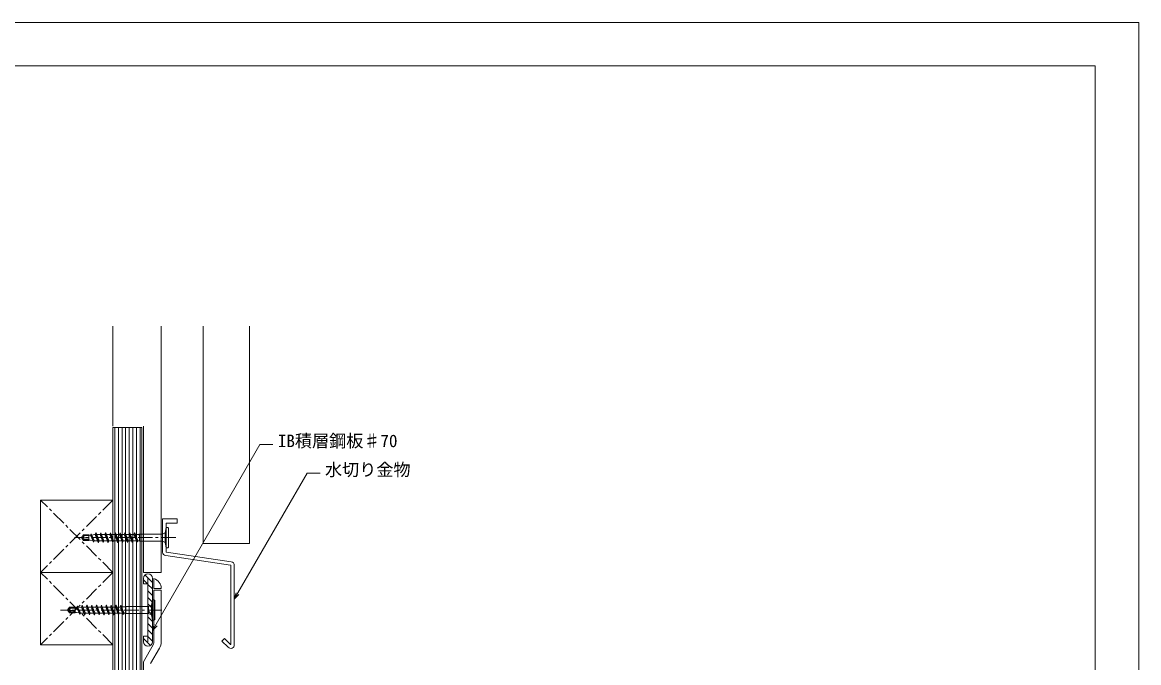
# Model space of a CAD drawing. Units: millimetres, scale not verified. Extents: x -630 to 630, y -446 to 446.
# Drawn here: x -141 to 630, y 3 to 446 of the extents above; entities that cross this region are included whole.
import ezdxf
from ezdxf.enums import TextEntityAlignment as Align

# ---------------------------------------------------------------- set-up
doc = ezdxf.new("R2010")
doc.units = ezdxf.units.MM
doc.header["$LTSCALE"] = 2
doc.linetypes.add('CHAIN1', pattern=[8, 5, -1, 1, -1])
for name, color, linetype, lineweight in [('0-0_躯体', 7, 'Continuous', 9), ('0-1_IBｼｰﾄ', 7, 'Continuous', 9), ('0-2_野地板', 2, 'Continuous', 9), ('0-3_IBリキッド', 7, 'Continuous', 9), ('0-4_部材(積層鋼板)', 4, 'Continuous', 9), ('0-5_中心線', 7, 'CHAIN1', 9), ('0-6_部材(ﾋﾞｽ類)', 7, 'Continuous', 9), ('0-7_寸法線', 7, 'Continuous', 9), ('0-8_文字', 5, 'Continuous', 9), ('0-9_鋼材(受け鋼鈑)', 7, 'Continuous', 9), ('0-A_輪郭線', 2, 'Continuous', 9), ('0-B_図面枠', 7, 'Continuous', 9)]:
    doc.layers.add(name, color=color, linetype=linetype, lineweight=lineweight)
doc.styles.add('ＭＳ ゴシック', font='')
doc.styles.get('ＭＳ ゴシック').set_extended_font_data('MS Gothic')

msp = doc.modelspace()

# ---------------------------------------------------------------- linework, layer by layer
at = {"layer": '0-0_躯体'}
for p, q in [((-78.522, 235.66), (-78.522, 166.66)), ((-45.188, 235.66), (-45.188, 65.66)), ((-16.188, 235.66), (-16.188, 85.66)), ((15.812, 235.66), (15.812, 85.66)), ((-58.522, 165.66), (-58.522, -234.34)), ((-16.188, 85.66), (15.812, 85.66))]:
    msp.add_line(p, q, dxfattribs=at)
for points in [[(-58.522, 165.66), (-78.522, 165.66), (-78.522, -255.34)], [(-57.522, 166.66), (-57.522, 65.66), (-45.188, 65.66)]]:
    msp.add_lwpolyline(points, dxfattribs=at)
for points in [[(-78.522, 65.66), (-128.522, 65.66), (-128.522, 115.66), (-78.522, 115.66)], [(-78.522, 15.66), (-128.522, 15.66), (-128.522, 65.66), (-78.522, 65.66)]]:
    msp.add_lwpolyline(points, close=True, dxfattribs=at)
at = {"layer": '0-1_IBｼｰﾄ'}
for p, q in [((-50.188, 17.826), (-50.188, 53.493)), ((-50.748, 15.741), (-57.522, 4.008)), ((-46.418, 13.241), (-52.522, 2.668)), ((-57.522, 4.008), (-57.522, -213.169))]:
    msp.add_line(p, q, dxfattribs=at)
msp.add_lwpolyline([(-50.188, 53.493), (-45.188, 53.493), (-45.188, 17.826)], dxfattribs=at)
for radius, start in [(4.167, 329.96302), (9.167, 329.97507)]:
    msp.add_arc((-54.355, 17.826), radius, start, 0, dxfattribs=at)
at = {"layer": '0-2_野地板'}
for p, q in [((-77.272, 165.66), (-77.272, -234.34)), ((-74.772, 165.66), (-74.772, -234.34)), ((-72.272, 165.66), (-72.272, -234.34)), ((-69.772, 165.66), (-69.772, -234.34)), ((-67.272, 165.66), (-67.272, -234.34)), ((-64.772, 165.66), (-64.772, -234.34)), ((-62.272, 165.66), (-62.272, -234.34)), ((-59.772, 165.66), (-59.772, -234.34))]:
    msp.add_line(p, q, dxfattribs=at)
at = {"layer": '0-3_IBリキッド'}
for q in [(-50.188, 61.493), (-45.188, 54.493)]:
    msp.add_line((-50.188, 54.493), q, dxfattribs=at)
msp.add_arc((-52.588, 54.493), 7.4, 0, 71.07536, dxfattribs=at)
at = {"layer": '0-4_部材(積層鋼板)'}
for p, q in [((-56.39, 63.9), (-51.188, 58.699)), ((-57.522, 57.66), (-57.522, 61.493)), ((-57.522, 60.542), (-54.639, 57.66)), ((-54.355, 57.375), (-51.188, 54.209)), ((-54.355, 52.885), (-51.188, 49.719)), ((-54.355, 48.395), (-51.188, 45.228)), ((-54.355, 43.905), (-51.188, 40.738)), ((-54.355, 39.415), (-51.188, 36.248)), ((-54.355, 34.925), (-51.188, 31.758)), ((-54.355, 30.435), (-51.188, 27.268)), ((-54.355, 25.945), (-51.188, 22.778)), ((-57.522, 20.131), (-52.589, 15.199)), ((-54.56, 21.66), (-51.188, 18.288))]:
    msp.add_line(p, q, dxfattribs=at)
at = {"layer": '0-4_部材(積層鋼板)', "color": 7}
for p, q in [((-57.522, 57.66), (-57.522, 61.493)), ((-54.355, 57.66), (-57.522, 57.66)), ((-54.355, 17.826), (-54.355, 61.493)), ((-51.188, 17.826), (-51.188, 61.493)), ((-57.522, 17.826), (-57.522, 21.66)), ((-54.355, 21.66), (-57.522, 21.66))]:
    msp.add_line(p, q, dxfattribs=at)
at = {"layer": '0-4_部材(積層鋼板)'}
for points in [[(-51.188, 61.493), (-51.188, 39.66), (-54.355, 39.66), (-54.355, 57.66), (-57.522, 57.66)], [(-57.522, 17.826), (-57.522, 21.66), (-54.355, 21.66), (-54.355, 39.66), (-51.188, 39.66), (-51.188, 17.826)]]:
    msp.add_lwpolyline(points, dxfattribs=at)
for centre, start, end in [((-54.355, 61.493), 0, 180), ((-54.355, 17.826), 180, 0)]:
    msp.add_arc(centre, 3.167, start, end, dxfattribs=at)
at = {"layer": '0-4_部材(積層鋼板)', "color": 7}
for centre, start, end in [((-54.355, 61.493), 0, 180), ((-54.355, 17.826), 180, 0)]:
    msp.add_arc(centre, 3.167, start, end, dxfattribs=at)
at = {"layer": '0-5_中心線'}
for p, q in [((-78.522, 115.66), (-128.522, 65.66)), ((-78.522, 65.66), (-128.522, 115.66)), ((-35.188, 89.66), (-105.188, 89.66)), ((-78.522, 65.66), (-128.522, 15.66)), ((-78.522, 15.66), (-128.522, 65.66)), ((-44.688, 39.66), (-114.688, 39.66))]:
    msp.add_line(p, q, dxfattribs=at)
at = {"layer": '0-6_部材(ﾋﾞｽ類)'}
for p, q in [((-90.298, 93.01), (-90.753, 91.76)), ((-90.298, 93.01), (-90.198, 93.01)), ((-88.628, 86.31), (-90.298, 93.01)), ((-90.198, 93.01), (-89.743, 91.76)), ((-86.958, 93.01), (-87.413, 91.76)), ((-86.958, 93.01), (-86.858, 93.01)), ((-85.288, 86.31), (-86.958, 93.01)), ((-86.858, 93.01), (-86.403, 91.76)), ((-83.618, 93.01), (-84.073, 91.76)), ((-83.618, 93.01), (-83.518, 93.01)), ((-81.948, 86.31), (-83.618, 93.01)), ((-83.518, 93.01), (-83.063, 91.76)), ((-80.278, 93.01), (-80.733, 91.76)), ((-80.278, 93.01), (-80.178, 93.01)), ((-78.608, 86.31), (-80.278, 93.01)), ((-80.178, 93.01), (-79.723, 91.76)), ((-76.938, 93.01), (-77.393, 91.76)), ((-76.938, 93.01), (-76.838, 93.01)), ((-75.268, 86.31), (-76.938, 93.01)), ((-76.838, 93.01), (-76.383, 91.76)), ((-73.598, 93.01), (-74.053, 91.76)), ((-73.598, 93.01), (-73.498, 93.01)), ((-71.928, 86.31), (-73.598, 93.01)), ((-73.498, 93.01), (-73.043, 91.76)), ((-70.258, 93.01), (-70.713, 91.76)), ((-70.258, 93.01), (-70.158, 93.01)), ((-68.588, 86.31), (-70.258, 93.01)), ((-70.158, 93.01), (-69.703, 91.76)), ((-66.918, 93.01), (-67.373, 91.76)), ((-66.918, 93.01), (-66.818, 93.01)), ((-65.248, 86.31), (-66.918, 93.01)), ((-66.818, 93.01), (-66.363, 91.76)), ((-63.578, 93.01), (-64.033, 91.76)), ((-63.578, 93.01), (-63.478, 93.01)), ((-62.066, 86.743), (-63.578, 93.01)), ((-63.478, 93.01), (-63.03, 91.777)), ((-61.6, 86.881), (-63.478, 93.01)), ((-42.488, 93.01), (-44.388, 92.02)), ((-42.488, 93.01), (-41.688, 96.66)), ((-42.488, 86.31), (-42.488, 93.01)), ((-41.688, 82.66), (-41.688, 96.66)), ((-41.688, 96.66), (-40.688, 96.66)), ((-40.188, 83.16), (-40.188, 96.16)), ((-100.188, 89.66), (-100.108, 90.021)), ((-99.661, 89.828), (-100.188, 89.66)), ((-98.968, 91.65), (-100.108, 90.021)), ((-99.689, 89.571), (-100.108, 89.299)), ((-98.968, 87.67), (-100.108, 89.299)), ((-98.707, 88.17), (-99.689, 89.571)), ((-99.689, 89.571), (-97.608, 88.37)), ((-98.835, 91.506), (-98.968, 91.65)), ((-98.968, 91.65), (-95.188, 91.65)), ((-98.707, 88.17), (-98.968, 87.67)), ((-95.188, 87.67), (-98.968, 87.67)), ((-98.768, 90.539), (-98.848, 90.426)), ((-98.707, 88.17), (-95.188, 88.17)), ((-98.692, 89.723), (-98.253, 89.47)), ((-98.253, 89.47), (-95.188, 89.47)), ((-97.788, 91.05), (-95.188, 91.05)), ((-97.608, 88.37), (-95.188, 88.37)), ((-95.188, 91.65), (-95.188, 87.67)), ((-94.188, 91.36), (-95.188, 91.36)), ((-94.188, 87.96), (-95.188, 87.96)), ((-94.012, 91.383), (-94.188, 91.36)), ((-92.37, 87.717), (-94.188, 87.96)), ((-93.638, 92.41), (-94.012, 91.383)), ((-92.37, 87.717), (-94.012, 91.383)), ((-93.638, 92.41), (-93.538, 92.41)), ((-91.968, 86.615), (-93.638, 92.41)), ((-93.538, 92.41), (-93.204, 91.491)), ((-91.188, 91.76), (-93.204, 91.491)), ((-91.509, 87.602), (-93.204, 91.491)), ((-91.968, 86.615), (-92.37, 87.717)), ((-91.868, 86.615), (-91.509, 87.602)), ((-91.188, 87.56), (-91.509, 87.602)), ((-91.188, 91.76), (-90.753, 91.76)), ((-89.083, 87.56), (-91.188, 87.56)), ((-89.083, 87.56), (-90.753, 91.76)), ((-88.073, 87.56), (-89.743, 91.76)), ((-87.413, 91.76), (-89.743, 91.76)), ((-88.628, 86.31), (-89.083, 87.56)), ((-88.528, 86.31), (-88.073, 87.56)), ((-85.743, 87.56), (-88.073, 87.56)), ((-85.743, 87.56), (-87.413, 91.76)), ((-84.733, 87.56), (-86.403, 91.76)), ((-84.073, 91.76), (-86.403, 91.76)), ((-85.288, 86.31), (-85.743, 87.56)), ((-85.188, 86.31), (-84.733, 87.56)), ((-82.403, 87.56), (-84.733, 87.56)), ((-82.403, 87.56), (-84.073, 91.76)), ((-81.393, 87.56), (-83.063, 91.76)), ((-80.733, 91.76), (-83.063, 91.76)), ((-81.948, 86.31), (-82.403, 87.56)), ((-81.848, 86.31), (-81.393, 87.56)), ((-79.063, 87.56), (-81.393, 87.56)), ((-79.063, 87.56), (-80.733, 91.76)), ((-78.053, 87.56), (-79.723, 91.76)), ((-77.393, 91.76), (-79.723, 91.76)), ((-78.608, 86.31), (-79.063, 87.56)), ((-78.508, 86.31), (-78.053, 87.56)), ((-75.723, 87.56), (-78.053, 87.56)), ((-75.723, 87.56), (-77.393, 91.76)), ((-74.713, 87.56), (-76.383, 91.76)), ((-74.053, 91.76), (-76.383, 91.76)), ((-75.268, 86.31), (-75.723, 87.56)), ((-75.168, 86.31), (-74.713, 87.56)), ((-72.383, 87.56), (-74.713, 87.56)), ((-72.383, 87.56), (-74.053, 91.76)), ((-71.373, 87.56), (-73.043, 91.76)), ((-70.713, 91.76), (-73.043, 91.76)), ((-71.928, 86.31), (-72.383, 87.56)), ((-71.828, 86.31), (-71.373, 87.56)), ((-69.043, 87.56), (-71.373, 87.56)), ((-69.043, 87.56), (-70.713, 91.76)), ((-68.033, 87.56), (-69.703, 91.76)), ((-67.373, 91.76), (-69.703, 91.76)), ((-68.588, 86.31), (-69.043, 87.56)), ((-68.488, 86.31), (-68.033, 87.56)), ((-65.703, 87.56), (-68.033, 87.56)), ((-65.703, 87.56), (-67.373, 91.76)), ((-64.693, 87.56), (-66.363, 91.76)), ((-64.033, 91.76), (-66.363, 91.76)), ((-65.248, 86.31), (-65.703, 87.56)), ((-65.148, 86.31), (-64.693, 87.56)), ((-63.528, 87.56), (-64.693, 87.56)), ((-62.348, 87.518), (-64.033, 91.76)), ((-63.528, 87.56), (-62.348, 87.518)), ((-60.657, 91.86), (-63.03, 91.777)), ((-61.381, 87.485), (-63.03, 91.777)), ((-62.066, 86.743), (-62.348, 87.518)), ((-62.066, 86.743), (-61.6, 86.881)), ((-61.6, 86.881), (-61.381, 87.485)), ((-60.188, 87.443), (-61.381, 87.485)), ((-60.559, 92.129), (-60.657, 91.86)), ((-60.188, 90.625), (-60.657, 91.86)), ((-60.559, 92.129), (-60.188, 92.02)), ((-60.188, 91.046), (-60.559, 92.129)), ((-60.188, 87.3), (-60.188, 92.02)), ((-44.388, 92.02), (-60.188, 92.02)), ((-44.388, 87.3), (-60.188, 87.3)), ((-44.388, 87.3), (-44.388, 92.02)), ((-42.488, 86.31), (-44.388, 87.3)), ((-42.488, 86.31), (-41.688, 82.66)), ((-41.688, 82.66), (-40.688, 82.66)), ((-51.988, 43.01), (-51.188, 46.66)), ((-51.188, 32.66), (-51.188, 46.66)), ((-51.188, 46.66), (-50.188, 46.66)), ((-109.688, 39.66), (-109.608, 40.021)), ((-109.161, 39.828), (-109.688, 39.66)), ((-108.468, 41.65), (-109.608, 40.021)), ((-109.189, 39.571), (-109.608, 39.299)), ((-108.468, 37.67), (-109.608, 39.299)), ((-108.207, 38.17), (-109.189, 39.571)), ((-109.189, 39.571), (-107.108, 38.37)), ((-108.335, 41.506), (-108.468, 41.65)), ((-108.468, 41.65), (-104.688, 41.65)), ((-108.268, 40.539), (-108.348, 40.426)), ((-108.192, 39.723), (-107.753, 39.47)), ((-107.753, 39.47), (-104.688, 39.47)), ((-107.288, 41.05), (-104.688, 41.05)), ((-104.688, 41.65), (-104.688, 37.67)), ((-103.688, 41.36), (-104.688, 41.36)), ((-103.512, 41.383), (-103.688, 41.36)), ((-103.138, 42.41), (-103.512, 41.383)), ((-101.87, 37.717), (-103.512, 41.383)), ((-103.138, 42.41), (-103.038, 42.41)), ((-101.468, 36.615), (-103.138, 42.41)), ((-103.038, 42.41), (-102.704, 41.491)), ((-100.688, 41.76), (-102.704, 41.491)), ((-101.009, 37.602), (-102.704, 41.491)), ((-100.688, 41.76), (-100.253, 41.76)), ((-99.798, 43.01), (-100.253, 41.76)), ((-98.583, 37.56), (-100.253, 41.76)), ((-99.798, 43.01), (-99.698, 43.01)), ((-98.128, 36.31), (-99.798, 43.01)), ((-99.698, 43.01), (-99.243, 41.76)), ((-97.573, 37.56), (-99.243, 41.76)), ((-96.913, 41.76), (-99.243, 41.76)), ((-96.458, 43.01), (-96.913, 41.76)), ((-95.243, 37.56), (-96.913, 41.76)), ((-96.458, 43.01), (-96.358, 43.01)), ((-94.788, 36.31), (-96.458, 43.01)), ((-96.358, 43.01), (-95.903, 41.76)), ((-94.233, 37.56), (-95.903, 41.76)), ((-93.573, 41.76), (-95.903, 41.76)), ((-93.118, 43.01), (-93.573, 41.76)), ((-91.903, 37.56), (-93.573, 41.76)), ((-93.118, 43.01), (-93.018, 43.01)), ((-91.448, 36.31), (-93.118, 43.01)), ((-93.018, 43.01), (-92.563, 41.76)), ((-90.893, 37.56), (-92.563, 41.76)), ((-90.233, 41.76), (-92.563, 41.76)), ((-89.778, 43.01), (-90.233, 41.76)), ((-88.563, 37.56), (-90.233, 41.76)), ((-89.778, 43.01), (-89.678, 43.01)), ((-88.108, 36.31), (-89.778, 43.01)), ((-89.678, 43.01), (-89.223, 41.76)), ((-87.553, 37.56), (-89.223, 41.76)), ((-86.893, 41.76), (-89.223, 41.76)), ((-86.438, 43.01), (-86.893, 41.76)), ((-85.223, 37.56), (-86.893, 41.76)), ((-86.438, 43.01), (-86.338, 43.01)), ((-84.768, 36.31), (-86.438, 43.01)), ((-86.338, 43.01), (-85.883, 41.76)), ((-84.213, 37.56), (-85.883, 41.76)), ((-83.553, 41.76), (-85.883, 41.76)), ((-83.098, 43.01), (-83.553, 41.76)), ((-81.883, 37.56), (-83.553, 41.76)), ((-83.098, 43.01), (-82.998, 43.01)), ((-81.428, 36.31), (-83.098, 43.01)), ((-82.998, 43.01), (-82.543, 41.76)), ((-80.873, 37.56), (-82.543, 41.76)), ((-80.213, 41.76), (-82.543, 41.76)), ((-79.758, 43.01), (-80.213, 41.76)), ((-78.543, 37.56), (-80.213, 41.76)), ((-79.758, 43.01), (-79.658, 43.01)), ((-78.088, 36.31), (-79.758, 43.01)), ((-79.658, 43.01), (-79.203, 41.76)), ((-77.533, 37.56), (-79.203, 41.76)), ((-76.873, 41.76), (-79.203, 41.76)), ((-76.418, 43.01), (-76.873, 41.76)), ((-75.203, 37.56), (-76.873, 41.76)), ((-76.418, 43.01), (-76.318, 43.01)), ((-74.748, 36.31), (-76.418, 43.01)), ((-76.318, 43.01), (-75.863, 41.76)), ((-74.193, 37.56), (-75.863, 41.76)), ((-73.533, 41.76), (-75.863, 41.76)), ((-73.078, 43.01), (-73.533, 41.76)), ((-71.848, 37.518), (-73.533, 41.76)), ((-73.078, 43.01), (-72.978, 43.01)), ((-71.566, 36.743), (-73.078, 43.01)), ((-72.978, 43.01), (-72.53, 41.777)), ((-71.1, 36.881), (-72.978, 43.01)), ((-70.157, 41.86), (-72.53, 41.777)), ((-70.881, 37.485), (-72.53, 41.777)), ((-70.059, 42.129), (-70.157, 41.86)), ((-69.688, 40.625), (-70.157, 41.86)), ((-70.059, 42.129), (-69.688, 42.02)), ((-69.688, 41.046), (-70.059, 42.129)), ((-69.688, 37.3), (-69.688, 42.02)), ((-53.888, 42.02), (-69.688, 42.02)), ((-51.988, 43.01), (-53.888, 42.02)), ((-53.888, 37.3), (-53.888, 42.02)), ((-51.988, 36.31), (-51.988, 43.01)), ((-49.688, 33.16), (-49.688, 46.16)), ((-108.207, 38.17), (-108.468, 37.67)), ((-104.688, 37.67), (-108.468, 37.67)), ((-108.207, 38.17), (-104.688, 38.17)), ((-107.108, 38.37), (-104.688, 38.37)), ((-103.688, 37.96), (-104.688, 37.96)), ((-101.87, 37.717), (-103.688, 37.96)), ((-101.468, 36.615), (-101.87, 37.717)), ((-101.368, 36.615), (-101.009, 37.602)), ((-100.688, 37.56), (-101.009, 37.602)), ((-98.583, 37.56), (-100.688, 37.56)), ((-98.128, 36.31), (-98.583, 37.56)), ((-98.028, 36.31), (-97.573, 37.56)), ((-95.243, 37.56), (-97.573, 37.56)), ((-94.788, 36.31), (-95.243, 37.56)), ((-94.688, 36.31), (-94.233, 37.56)), ((-91.903, 37.56), (-94.233, 37.56)), ((-91.448, 36.31), (-91.903, 37.56)), ((-91.348, 36.31), (-90.893, 37.56)), ((-88.563, 37.56), (-90.893, 37.56)), ((-88.108, 36.31), (-88.563, 37.56)), ((-88.008, 36.31), (-87.553, 37.56)), ((-85.223, 37.56), (-87.553, 37.56)), ((-84.768, 36.31), (-85.223, 37.56)), ((-84.668, 36.31), (-84.213, 37.56)), ((-81.883, 37.56), (-84.213, 37.56)), ((-81.428, 36.31), (-81.883, 37.56)), ((-81.328, 36.31), (-80.873, 37.56)), ((-78.543, 37.56), (-80.873, 37.56)), ((-78.088, 36.31), (-78.543, 37.56)), ((-77.988, 36.31), (-77.533, 37.56)), ((-75.203, 37.56), (-77.533, 37.56)), ((-74.748, 36.31), (-75.203, 37.56)), ((-74.648, 36.31), (-74.193, 37.56)), ((-73.028, 37.56), (-74.193, 37.56)), ((-73.028, 37.56), (-71.848, 37.518)), ((-71.566, 36.743), (-71.848, 37.518)), ((-71.566, 36.743), (-71.1, 36.881)), ((-71.1, 36.881), (-70.881, 37.485)), ((-69.688, 37.443), (-70.881, 37.485)), ((-53.888, 37.3), (-69.688, 37.3)), ((-51.988, 36.31), (-53.888, 37.3)), ((-51.988, 36.31), (-51.188, 32.66)), ((-51.188, 32.66), (-50.188, 32.66))]:
    msp.add_line(p, q, dxfattribs=at)
for points in [[(-88.628, 86.31), (-88.528, 86.31), (-90.198, 93.01)], [(-85.288, 86.31), (-85.188, 86.31), (-86.858, 93.01)], [(-81.948, 86.31), (-81.848, 86.31), (-83.518, 93.01)], [(-78.608, 86.31), (-78.508, 86.31), (-80.178, 93.01)], [(-75.268, 86.31), (-75.168, 86.31), (-76.838, 93.01)], [(-71.928, 86.31), (-71.828, 86.31), (-73.498, 93.01)], [(-68.588, 86.31), (-68.488, 86.31), (-70.158, 93.01)], [(-65.248, 86.31), (-65.148, 86.31), (-66.818, 93.01)], [(-99.689, 89.571), (-100.188, 89.66), (-100.108, 89.299)], [(-91.968, 86.615), (-91.868, 86.615), (-93.538, 92.41)], [(-109.189, 39.571), (-109.688, 39.66), (-109.608, 39.299)], [(-101.468, 36.615), (-101.368, 36.615), (-103.038, 42.41)], [(-98.128, 36.31), (-98.028, 36.31), (-99.698, 43.01)], [(-94.788, 36.31), (-94.688, 36.31), (-96.358, 43.01)], [(-91.448, 36.31), (-91.348, 36.31), (-93.018, 43.01)], [(-88.108, 36.31), (-88.008, 36.31), (-89.678, 43.01)], [(-84.768, 36.31), (-84.668, 36.31), (-86.338, 43.01)], [(-81.428, 36.31), (-81.328, 36.31), (-82.998, 43.01)], [(-78.088, 36.31), (-77.988, 36.31), (-79.658, 43.01)], [(-74.748, 36.31), (-74.648, 36.31), (-76.318, 43.01)]]:
    msp.add_lwpolyline(points, dxfattribs=at)
for centre, radius, start, end in [((-40.688, 96.16), 0.5, 0, 90), ((-100.14, 91.331), 1.577, 287.67229, 325), ((-99.295, 88.679), 1.206, 60, 107.67229), ((-98.448, 90.146), 0.488, 145, 240), ((-99.401, 90.982), 0.772, 325, 42.84567), ((-97.788, 92.477), 1.428, 222.84567, 270), ((-97.788, 89.853), 1.197, 90, 145), ((-40.688, 83.16), 0.5, 270, 0), ((-50.188, 46.16), 0.5, 0, 90), ((-109.64, 41.331), 1.577, 287.67229, 325), ((-108.795, 38.679), 1.206, 60, 107.67229), ((-107.948, 40.146), 0.488, 145, 240), ((-108.901, 40.982), 0.772, 325, 42.84567), ((-107.288, 42.477), 1.428, 222.84567, 270), ((-107.288, 39.853), 1.197, 90, 145), ((-50.188, 33.16), 0.5, 270, 0)]:
    msp.add_arc(centre, radius, start, end, dxfattribs=at)
at = {"layer": '0-7_寸法線'}
for p, q in [((-51.188, 25.66), (22.965, 154.099)), ((22.965, 154.099), (31.965, 154.099)), ((5.312, 47.253), (55.537, 134.246)), ((55.537, 134.246), (64.537, 134.246))]:
    msp.add_line(p, q, dxfattribs=at)
for points in [[(8.494, 50.435), (5.312, 47.253), (6.476, 51.599)], [(-48.006, 28.842), (-51.188, 25.66), (-50.024, 30.006)]]:
    msp.add_lwpolyline(points, dxfattribs=at)
at = {"layer": '0-9_鋼材(受け鋼鈑)'}
for p, q in [((-42.099, 77.226), (2.77, 70.581)), ((3.223, 73.04), (-41.647, 79.685)), ((2.812, 70.532), (2.812, 15.831)), ((5.312, 15.71), (5.312, 70.574))]:
    msp.add_line(p, q, dxfattribs=at)
for points in [[(-41.688, 79.734), (-41.688, 99.574), (-34.188, 99.574), (-34.188, 102.574), (-44.188, 102.574), (-44.188, 79.692)], [(2.726, 15.795), (-1.431, 19.953), (-3.199, 18.185), (1.044, 13.942)]]:
    msp.add_lwpolyline(points, dxfattribs=at)
for centre, radius, start, end in [((-41.688, 79.692), 2.5, 180, 260.53768), ((-41.638, 79.734), 0.05, 180, 260.53768), ((2.762, 70.532), 0.05, 0, 80.53768), ((2.812, 70.574), 2.5, 0, 80.53768), ((2.812, 15.71), 2.5, 225, 0), ((2.762, 15.831), 0.05, 225, 0)]:
    msp.add_arc(centre, radius, start, end, dxfattribs=at)
at = {"layer": '0-A_輪郭線'}
msp.add_lwpolyline([(600, 415.5), (-600, 415.5), (-600, -415.5), (600, -415.5)], close=True, dxfattribs=at)
at = {"layer": '0-B_図面枠'}
msp.add_lwpolyline([(630, -445.5), (630, 445.5), (-630, 445.5), (-630, -445.5)], close=True, dxfattribs=at)

# ---------------------------------------------------------------- texts
at = {"layer": '0-8_文字', "color": 7, "style": 'ＭＳ ゴシック'}
for s, p in [('IB積層鋼板♯70', (35.371, 149.555)), ('水切り金物', (67.942, 129.702))]:
    msp.add_text(s, height=8.666, dxfattribs=at).set_placement(p, align=Align.BOTTOM_LEFT)

doc.saveas('drawing.dxf')
